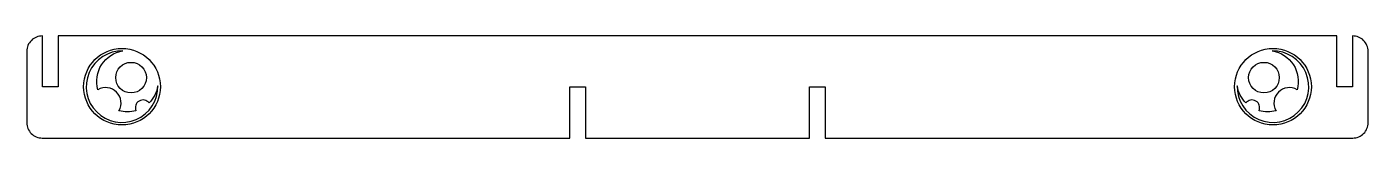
# Model space of a CAD drawing. Header units: millimetres. Extents: x -131 to 131, y -39 to -19.
import ezdxf

# ---------------------------------------------------------------- set-up
doc = ezdxf.new("R2010")
doc.units = ezdxf.units.MM
doc.layers.get('0').update_dxf_attribs({"linetype": 'CONTINUOUS'})

msp = doc.modelspace()

# ---------------------------------------------------------------- linework, layer by layer
for points in [[(-24.94, -38.9), (-24.94, -28.9), (-21.88, -28.9), (-21.88, -38.9), (21.88, -38.9), (21.88, -28.9), (24.94, -28.9), (24.94, -38.9), (128.17, -38.9, 0.414214), (131.17, -35.9), (131.17, -21.9, 0.420084), (128.11, -18.9), (128.11, -28.84), (125.06, -28.84), (125.06, -18.9), (-125.06, -18.9), (-125.06, -28.84), (-128.12, -28.84), (-128.12, -18.9, 0.420084), (-131.18, -21.9), (-131.18, -35.9, 0.414214), (-128.17, -38.9)], [(-113.16, -33.55, 0.774597), (-117.27, -29.44, -0.454232), (-112.37, -21.84, 2.510846), (-105.56, -28.65, -0.161907), (-107.27, -32.03, 0.881917), (-109.83, -33.54, -0.141457)], [(117.27, -29.44, 0.774597), (113.16, -33.55, -0.141457), (109.83, -33.54, 0.881917), (107.27, -32.03, -0.161907), (105.56, -28.65, 2.510846), (112.37, -21.84, -0.454232)]]:
    msp.add_lwpolyline(points, format="xyb", close=True)
for centre, radius in [((-112.56, -28.84), 7.5), ((112.56, -28.84), 7.5), ((-110.79, -27.07), 3), ((110.79, -27.07), 3)]:
    msp.add_circle(centre, radius)

doc.saveas('drawing.dxf')
